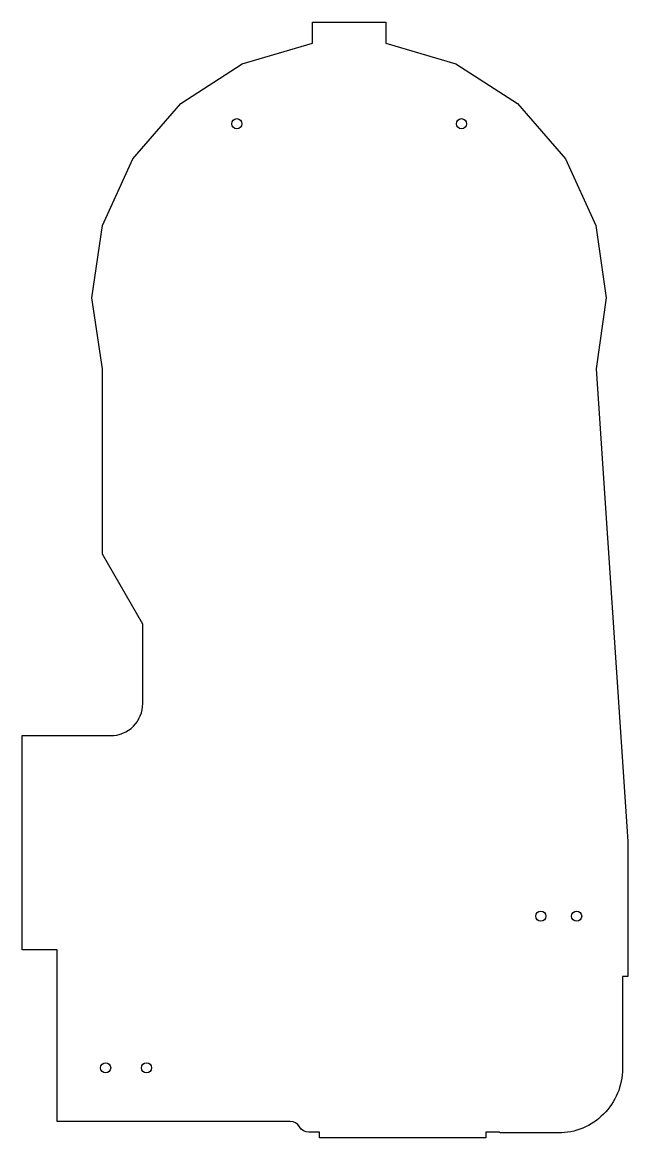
# Model space of a CAD drawing. Header units: millimetres. Extents: x -194 to 165, y -327 to 334.
import ezdxf

# ---------------------------------------------------------------- set-up
doc = ezdxf.new("R2010")
doc.units = ezdxf.units.MM
doc.layers.get('0').update_dxf_attribs({"linetype": 'CONTINUOUS'})

msp = doc.modelspace()

# ---------------------------------------------------------------- linework, layer by layer
msp.add_lwpolyline([(-173, -317.5), (-173, -215.9), (-193.7, -215.9), (-193.7, -88.9), (-141.3, -88.9, 0.414214), (-122.3, -69.9), (-122.3, -22.8), (-146.2, 18.7), (-146.2, 128.48), (-152.4, 170.4), (-146.23, 213.34), (-128.21, 252.79), (-99.8, 285.58), (-63.31, 309.03), (-21.69, 321.25), (-21.69, 333.7), (21.69, 333.7), (21.69, 321.25), (63.31, 309.03), (99.8, 285.58), (128.21, 252.79), (146.23, 213.34), (152.4, 170.4), (146.5, 128.39), (165.1, -151.6), (165.1, -231.6), (162, -231.6), (162, -282.6, -0.008545), (161.98, -284.01), (161.98, -286.2, -0.414214), (123.88, -324.3), (90.18, -324.3), (89.79, -324.22), (89.29, -324.02), (89.18, -323.9), (81, -323.9), (81, -327.1), (-17.5, -327.1), (-17.5, -323.9), (-23.9, -323.86, -0.265379), (-29.39, -320.68, 0.267009), (-34.92, -317.5)], format="xyb", close=True)
for centre in [(-66.6, 273.63), (66.6, 273.63), (113.6, -195.85), (134.85, -195.85), (-144.3, -285.7), (-120.05, -285.7)]:
    msp.add_circle(centre, 3)

doc.saveas('drawing.dxf')
